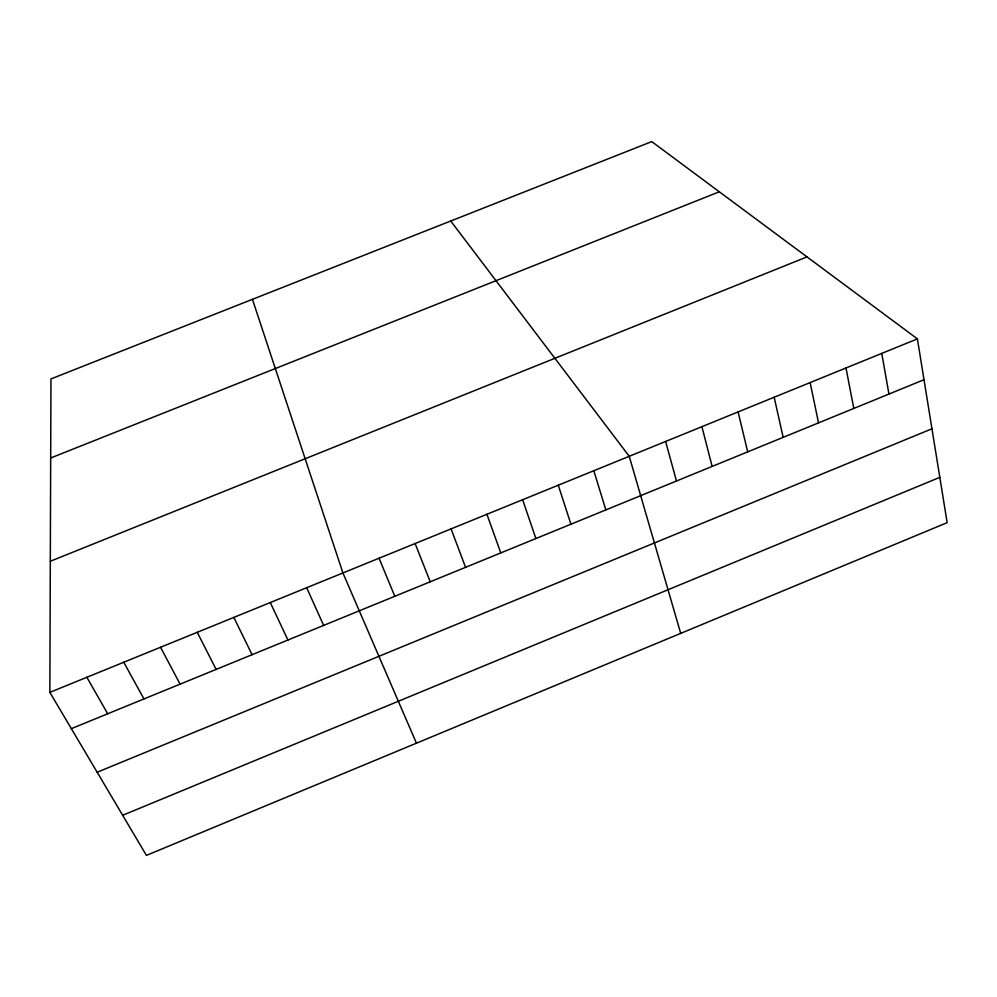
<?xml version="1.0" encoding="UTF-8"?>
<svg xmlns="http://www.w3.org/2000/svg" width="997" height="997" viewBox="0 0 997 997"><rect width="100%" height="100%" fill="white"/><g stroke="black" fill="none" stroke-linecap="round" stroke-linejoin="round"><path stroke-width="1.5" d="M49.85 692.367L50.959 378.922L651.751 141.611L917.402 338.88L947.15 522.652L146.422 855.389L49.85 692.367L917.402 338.88M122.668 815.284L939.822 477.351M97.158 772.239L931.958 428.785M71.348 728.657L924.02 379.707M50.311 561.261L806.997 256.89M50.673 457.997L719.311 191.785M450.731 221.01L629.232 456.302L680.714 633.369M86.864 677.287L107.701 713.79M123.765 662.257L143.954 698.947M160.554 647.265L180.096 684.154M197.244 632.31L216.137 669.411M233.821 617.405L252.079 654.693M270.299 602.549L287.921 640.037M306.665 587.732L323.651 625.406M416.447 743.189L342.918 572.963L252.44 299.337M379.072 558.233L394.8 596.281M415.126 543.539L430.23 581.787M451.068 528.896L465.562 567.33M486.91 514.29L500.781 552.911M522.64 499.734L535.9 538.542M558.283 485.215L570.932 524.21M593.813 470.734L605.852 509.916M665.635 441.472L676.452 481.015M701.913 426.679L712.132 466.422M738.104 411.935L747.7 451.865M774.171 397.242L783.168 437.347M810.137 382.586L818.537 422.878M846.004 367.968L853.793 408.446M881.759 353.399L888.95 394.052"/></g></svg>
